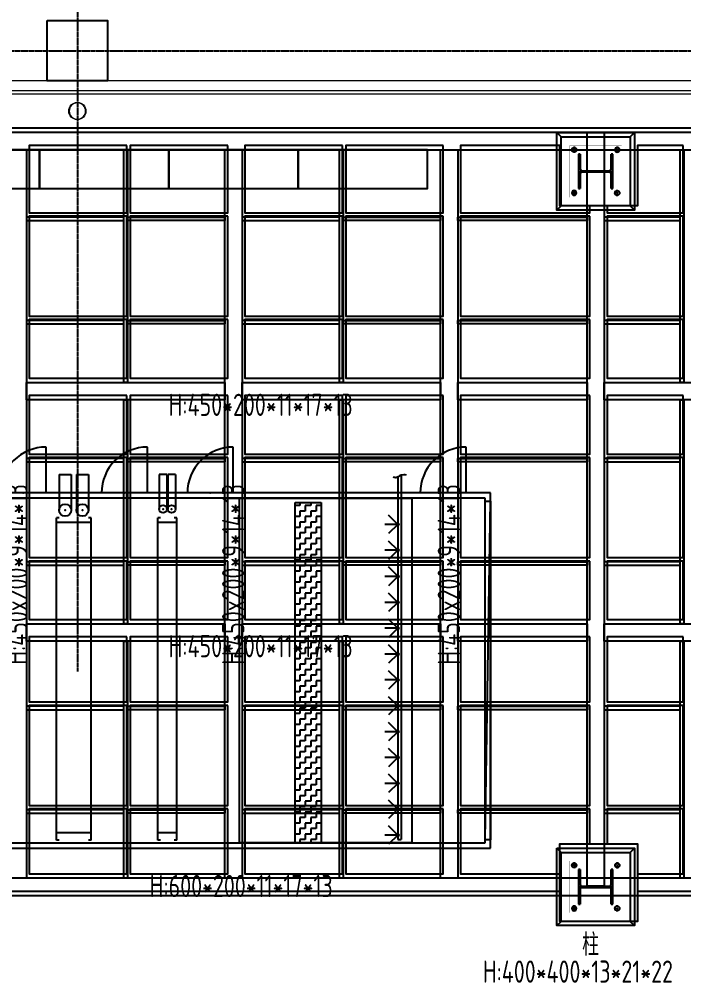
# Model space of a CAD drawing. Extents: x -3450 to 27857, y -1288 to 11880.
# Drawn here: x 15893 to 16663, y -1081 to 36 of the extents above; entities that cross this region are included whole.
import ezdxf
from ezdxf.enums import TextEntityAlignment as Align

# ---------------------------------------------------------------- set-up
doc = ezdxf.new("R2010")
doc.units = 0
doc.linetypes.add('188K-SM-03-F20-MECH-鋼構-Y2257103$0$188K-SM-03-F10-MECH-鋼構-Y2257103$0$CENTER', pattern=[2, 1.25, -0.25, 0.25, -0.25])
doc.linetypes.add('X-S-FAB-L20$0$COL-CEN-LIN', pattern=[3.25, 2.5, -0.25, 0.25, -0.25])
for name, color, linetype in [('188K-SM-03-F20-MECH-EQ-Y2257103$0$0-future', 8, 'Continuous'), ('188K-SM-03-F20-MECH-EQ-Y2257103$0$0-既有管路', 2, 'Continuous'), ('188K-SM-03-F20-MECH-鋼構-Y2257103$0$188K-SM-03-F10-MECH-鋼構-Y2257103$0$0-Block Center-Line', 1, '188K-SM-03-F20-MECH-鋼構-Y2257103$0$188K-SM-03-F10-MECH-鋼構-Y2257103$0$CENTER'), ('188K-SM-03-F20-MECH-鋼構-Y2257103$0$188K-SM-03-F10-MECH-鋼構-Y2257103$0$0-CF-AAS-鋼構', 241, 'Continuous'), ('X-S-FAB-L20$0$1_l20平面圖_1_A-OBJE-MEP', 8, 'Continuous'), ('X-S-FAB-L20$0$1_l20平面圖_1_A-WALL-EX', 8, 'Continuous'), ('X-S-FAB-L20$0$BLOCK', 8, 'Continuous'), ('X-S-FAB-L20$0$CCL', 8, 'X-S-FAB-L20$0$COL-CEN-LIN'), ('X-S-FAB-L20$0$COL-S', 8, 'Continuous'), ('X-S-FAB-L20$0$Steel Frame-188K', 8, 'Continuous')]:
    doc.layers.add(name, color=color, linetype=linetype)
doc.styles.add('188K-SM-03-F20-MECH-鋼構-Y2257103$0$188K-SM-03-F10-MECH-鋼構-Y2257103$0$X-F2-L05-E-PPB-EQ-50K$0$AA-TXT', font='isocp.shx', dxfattribs={"width": 0.8, "bigfont": 'china.shx'})

# ---------------------------------------------------------------- blocks, each defined once
blk = doc.blocks.new('X-S-FAB-L20$0$FAB2-L05')
at = {"layer": 'X-S-FAB-L20$0$CCL'}
for p, q in [((-10200, 11005), (-10200, 0)), ((-26880, 720), (1210, 720))]:
    blk.add_line(p, q, dxfattribs=at)
at = {"layer": 'X-S-FAB-L20$0$COL-S'}
blk.add_lwpolyline([(-10235, 755), (-10165, 755), (-10165, 685), (-10235, 685)], close=True, dxfattribs=at)
blk = doc.blocks.new('X-S-FAB-L20$0$A$C75d98542')
at = {"layer": 'X-S-FAB-L20$0$Steel Frame-188K'}
for points in [[(14574.7, -740), (14574.7, 0), (14609.7, 0), (14609.7, 90), (12583.5, 90), (12583.5, -200), (12495, -200), (12495, -116.2), (12460, -116.2)], [(13170, -795), (13920, -795)], [(14010, -795), (14519.7, -795)]]:
    blk.add_lwpolyline(points, dxfattribs=at)
for points in [[(13418, 70), (13305, 70), (13305, -8), (13418, -8)], [(13535, 70), (13422, 70), (13422, -8), (13535, -8)], [(13668, 70), (13555, 70), (13555, -8), (13668, -8)], [(13785, 70), (13672, 70), (13672, -8), (13785, -8)], [(13920, 70), (13805, 70), (13805, -8), (13955, -8), (13955, 0), (13920, 0)], [(14063, 70), (14010, 70), (14010, 0), (13975, 0), (13975, -8), (14063, -8)], [(13418, -12), (13305, -12), (13305, -128), (13418, -128)], [(13535, -12), (13422, -12), (13422, -128), (13535, -128)], [(13668, -12), (13555, -12), (13555, -128), (13668, -128)], [(13785, -12), (13672, -12), (13672, -128), (13785, -128)], [(13955, -12), (13805, -12), (13805, -128), (13955, -128)], [(14063, -12), (13975, -12), (13975, -128), (14063, -128)], [(13418, -132), (13305, -132), (13305, -200), (13418, -200)], [(13535, -132), (13422, -132), (13422, -200), (13535, -200)], [(13668, -132), (13555, -132), (13555, -200), (13668, -200)], [(13785, -132), (13672, -132), (13672, -200), (13785, -200)], [(13955, -132), (13805, -132), (13805, -200), (13955, -200)], [(14063, -132), (13975, -132), (13975, -200), (14063, -200)], [(13418, -220), (13305, -220), (13305, -288), (13418, -288)], [(13535, -220), (13422, -220), (13422, -288), (13535, -288)], [(13668, -220), (13555, -220), (13555, -288), (13668, -288)], [(13785, -220), (13672, -220), (13672, -288), (13785, -288)], [(13955, -220), (13805, -220), (13805, -288), (13955, -288)], [(14063, -220), (13975, -220), (13975, -288), (14063, -288)], [(13418, -292), (13305, -292), (13305, -408), (13418, -408)], [(13535, -292), (13422, -292), (13422, -408), (13535, -408)], [(13668, -292), (13555, -292), (13555, -408), (13668, -408)], [(13785, -292), (13672, -292), (13672, -408), (13785, -408)], [(13955, -292), (13805, -292), (13805, -408), (13955, -408)], [(14063, -292), (13975, -292), (13975, -408), (14063, -408)], [(13418, -412), (13305, -412), (13305, -480), (13418, -480)], [(13535, -412), (13422, -412), (13422, -480), (13535, -480)], [(13668, -412), (13555, -412), (13555, -480), (13668, -480)], [(13785, -412), (13672, -412), (13672, -480), (13785, -480)], [(13955, -412), (13805, -412), (13805, -480), (13955, -480)], [(14063, -412), (13975, -412), (13975, -480), (14063, -480)], [(13418, -500), (13305, -500), (13305, -575.5), (13418, -575.5)], [(13535, -500), (13422, -500), (13422, -575.5), (13535, -575.5)], [(13668, -500), (13555, -500), (13555, -575.5), (13668, -575.5)], [(13785, -500), (13672, -500), (13672, -575.5), (13785, -575.5)], [(13955, -500), (13805, -500), (13805, -575.5), (13955, -575.5)], [(14063, -500), (13975, -500), (13975, -575.5), (14063, -575.5)], [(13418, -579.5), (13305, -579.5), (13305, -695.5), (13418, -695.5)], [(13535, -579.5), (13422, -579.5), (13422, -695.5), (13535, -695.5)], [(13668, -579.5), (13555, -579.5), (13555, -695.5), (13668, -695.5)], [(13785, -579.5), (13672, -579.5), (13672, -695.5), (13785, -695.5)], [(13955, -579.5), (13805, -579.5), (13805, -695.5), (13955, -695.5)], [(14063, -579.5), (13975, -579.5), (13975, -695.5), (14063, -695.5)], [(13418, -699.5), (13305, -699.5), (13305, -775), (13418, -775)], [(13535, -699.5), (13422, -699.5), (13422, -775), (13535, -775)], [(13668, -699.5), (13555, -699.5), (13555, -775), (13668, -775)], [(13785, -699.5), (13672, -699.5), (13672, -775), (13785, -775)], [(13955, -699.5), (13805, -699.5), (13805, -775), (13920, -775), (13920, -740), (13955, -740)], [(14063, -699.5), (13975, -699.5), (13975, -740), (14010, -740), (14010, -775), (14063, -775)], [(13920, -740), (14010, -740), (14010, -830), (13920, -830)]]:
    blk.add_lwpolyline(points, close=True, dxfattribs=at)
blk = doc.blocks.new('X-S-FAB-L20')
at = {"layer": 'X-S-FAB-L20$0$1_l20平面圖_1_A-OBJE-MEP', "color": 8, "lineweight": 0, "ltscale": 10, "flags": 128}
blk.add_lwpolyline([(15969.5, -70, 1), (15950.5, -70, 1)], format="xyb", close=True, dxfattribs=at)
at = {"layer": 'X-S-FAB-L20$0$1_l20平面圖_1_A-OBJE-MEP', "color": 8, "lineweight": 0, "ltscale": 10}
blk.add_circle((15960, -70), 10, dxfattribs=at)
at = {"layer": 'X-S-FAB-L20$0$1_l20平面圖_1_A-WALL-EX', "color": 6, "lineweight": 0, "ltscale": 10}
blk.add_line((17615, -46.5), (15170, -46.5), dxfattribs=at)
at = {"layer": 'X-S-FAB-L20$0$1_l20平面圖_1_A-WALL-EX', "color": 4, "lineweight": 0, "ltscale": 10, "flags": 128}
blk.add_lwpolyline([(17615, -35), (15166.5, -35)], dxfattribs=at)
at = {"layer": 'X-S-FAB-L20$0$1_l20平面圖_1_A-WALL-EX', "color": 6, "lineweight": 0, "ltscale": 10, "flags": 128}
blk.add_lwpolyline([(15170, -50), (17615, -50)], dxfattribs=at)
at = {"layer": 'X-S-FAB-L20$0$1_l20平面圖_1_A-WALL-EX', "color": 12, "lineweight": 0, "ltscale": 10, "flags": 128}
blk.add_lwpolyline([(15170, -50), (17615, -50)], dxfattribs=at)
blk.add_lwpolyline([(15170, -50), (17615, -50)], dxfattribs=at)
at = {"layer": 'X-S-FAB-L20$0$BLOCK'}
blk.add_blockref('X-S-FAB-L20$0$FAB2-L05', (26160, -720), dxfattribs=at)
at = {"layer": 'X-S-FAB-L20$0$Steel Frame-188K'}
blk.add_blockref('X-S-FAB-L20$0$A$C75d98542', (2599.3, -180), dxfattribs=at)
blk = doc.blocks.new('188K-SM-03-F20-MECH-EQ-Y2257103$0$A$C0D54229D')
at = {"color": 2}
for q in [(0, -532), (532, 0)]:
    blk.add_line((0, 0), q, dxfattribs=at)
blk.add_arc((0, 0), 532, 270, 0, dxfattribs=at)
blk.add_point((266, 0))
blk = doc.blocks.new('188K-SM-03-F20-MECH-EQ-Y2257103$0$0-CRMAU-12W-future')
at = {"layer": '188K-SM-03-F20-MECH-EQ-Y2257103$0$0-future'}
h = blk.add_hatch(dxfattribs=at)
h.set_pattern_fill('ZIGZAG', color=256, scale=2, angle=180, style=0)
h.set_pattern_definition([(180, (1790.7, 945.5), (-6.35, -6.35), [6.35, -6.35]), (270, (1784.35, 945.5), (6.35, -6.35), [6.35, -6.35])])
h.paths.add_polyline_path([(1665.7, 6), (1635.7, 6), (1635.7, 401), (1665.7, 401)])
for p, q in [((1361.9, 433.5), (1375.9, 433.5)), ((1361.9, 433.5), (1361.9, 392)), ((1375.9, 433.5), (1375.9, 392)), ((1381.9, 433.5), (1395.9, 433.5)), ((1381.9, 433.5), (1381.9, 392)), ((1395.9, 433.5), (1395.9, 392)), ((1486.9, 433.5), (1477.9, 433.5)), ((1477.9, 433.5), (1477.9, 393.3)), ((1486.9, 433.5), (1486.9, 393.3)), ((1496.9, 433.5), (1487.9, 433.5)), ((1487.9, 433.5), (1487.9, 393.3)), ((1496.9, 433.5), (1496.9, 393.3)), ((1754.5, 430.3), (1754.5, 10)), ((1758.5, 432.7), (1758.5, 10)), ((1862, 412), (0, 412)), ((1856, 406), (6, 406)), ((1856, 6), (1856, 406)), ((1856, 9.5), (1862, 402.5)), ((1862, 0), (1862, 412)), ((1635.7, 401), (1665.7, 401)), ((1635.7, 6), (1635.7, 401)), ((1665.7, 401), (1665.7, 6)), ((1358.9, 9), (1358.9, 383)), ((1361.9, 383), (1358.9, 383)), ((1398.9, 383), (1395.9, 383)), ((1398.9, 9), (1398.9, 383)), ((1476.4, 9), (1476.4, 383)), ((1479.4, 383), (1476.4, 383)), ((1498.4, 383), (1495.4, 383)), ((1498.4, 9), (1498.4, 383)), ((1754.5, 375.5), (1743.9, 386.1)), ((1358.9, 378), (1398.9, 378)), ((1476.4, 378), (1498.4, 378)), ((1754.5, 375.5), (1739.5, 375.5)), ((1754.5, 375.5), (1743.9, 364.9)), ((1754.5, 345.5), (1743.9, 356.1)), ((1754.5, 345.5), (1739.5, 345.5)), ((1754.5, 345.5), (1743.9, 334.9)), ((1754.5, 315.5), (1743.9, 326.1)), ((1754.5, 315), (1739.5, 315)), ((1754.5, 315), (1743.9, 304.4)), ((1754.5, 285), (1743.9, 295.6)), ((1754.5, 285), (1739.5, 285)), ((1754.5, 285), (1743.9, 274.4)), ((1754.5, 255), (1743.9, 265.6)), ((1754.5, 255), (1739.5, 255)), ((1754.5, 255), (1743.9, 244.4)), ((1754.5, 225), (1743.9, 235.6)), ((1754.5, 225), (1739.5, 225)), ((1754.5, 225), (1743.9, 214.4)), ((1754.5, 195), (1743.9, 205.6)), ((1754.5, 195), (1739.5, 195)), ((1754.5, 195), (1743.9, 184.4)), ((1754.5, 165), (1743.9, 175.6)), ((1754.5, 165), (1739.5, 165)), ((1754.5, 165), (1743.9, 154.4)), ((1754.5, 135), (1743.9, 145.6)), ((1754.5, 135), (1739.5, 135)), ((1754.5, 135), (1743.9, 124.4)), ((1754.5, 105), (1743.9, 115.6)), ((1754.5, 105), (1739.5, 105)), ((1754.5, 105), (1743.9, 94.4)), ((1754.5, 75), (1743.9, 85.6)), ((1754.5, 75), (1739.5, 75)), ((1754.6, 75), (1744, 64.4)), ((1754.5, 45), (1739.5, 45)), ((1754.5, 45), (1739.5, 45)), ((1754.5, 45), (1743.9, 55.6)), ((1754.5, 45), (1743.9, 55.6)), ((1754.5, 45), (1743.9, 34.4)), ((1754.5, 15), (1743.9, 25.6)), ((1358.9, 18), (1398.9, 18)), ((1476.4, 18), (1498.4, 18)), ((1754.5, 15), (1739.5, 15)), ((1754.5, 15), (1743.9, 4.4)), ((0, 0), (1862, 0)), ((6, 6), (1856, 6)), ((1361.9, 9), (1358.9, 9)), ((1398.9, 9), (1395.9, 9)), ((1479.4, 9), (1476.4, 9)), ((1498.4, 9), (1495.4, 9)), ((1665.7, 6), (1635.7, 6)), ((1754.5, 10), (1758.5, 10))]:
    blk.add_line(p, q, dxfattribs=at)
for points in [[(1570.9, 406), (1770.9, 406), (1770.9, 6), (1570.9, 6)], [(1862, 9.5), (1856, 9.5), (1856, 402.5), (1862, 402.5)], [(1856, 402.5), (1862, 402.5), (1862, 9.5), (1856, 9.5)]]:
    blk.add_lwpolyline(points, close=True, dxfattribs=at)
for centre, radius in [((1368.9, 392), 6.99), ((1388.9, 392), 6.99), ((1482.4, 393.3), 4.46), ((1492.4, 393.3), 4.46), ((1754.5, 375.5), 1.5), ((1754.5, 345.5), 1.5), ((1754.5, 315), 1.5), ((1754.5, 285), 1.5), ((1754.5, 255), 1.5), ((1754.5, 225), 1.5), ((1754.5, 195), 1.5), ((1754.5, 165), 1.5), ((1754.5, 135), 1.5), ((1754.5, 105), 1.5), ((1754.5, 75), 1.5), ((1754.5, 45), 1.5), ((1754.5, 45), 1.5), ((1754.5, 15), 1.5)]:
    blk.add_circle(centre, radius, dxfattribs=at)
blk.add_open_spline([(1764.7, 432.5), (1763.7, 432.8), (1757.1, 434.1), (1755.3, 428.8), (1750.7, 429.8), (1749.4, 430.1)], degree=3, knots=[35.439113, 35.439113, 35.439113, 35.439113, 53.723943, 145.661055, 183.181794, 183.181794, 183.181794, 183.181794], dxfattribs=at)
for p in [(1368.9, 392), (1388.9, 392), (1482.4, 393.3), (1492.4, 393.3)]:
    blk.add_point(p, dxfattribs=at)
at = {"layer": '188K-SM-03-F20-MECH-EQ-Y2257103$0$0-future', "xscale": 0.1, "yscale": 0.1, "zscale": 0.1, "rotation": 180}
for p in [(1346.8, 412), (1464.3, 412), (1563.8, 412), (1833.8, 412)]:
    blk.add_blockref('188K-SM-03-F20-MECH-EQ-Y2257103$0$A$C0D54229D', p, dxfattribs=at)
blk = doc.blocks.new('188K-SM-03-F20-MECH-EQ-Y2257103')
at = {"color": 1, "ltscale": 1000}
for points in [[(15766.02, -160.002), (15916.02, -160.002), (15916.02, -115.002), (15766.02, -115.002)], [(15916.02, -160.002), (16066.02, -160.002), (16066.02, -115.002), (15916.02, -115.002)], [(16066.02, -160.002), (16216.02, -160.002), (16216.02, -115.002), (16066.02, -115.002)], [(16216.02, -160.002), (16366.02, -160.002), (16366.02, -115.002), (16216.02, -115.002)]]:
    blk.add_lwpolyline(points, close=True, dxfattribs=at)
at = {"layer": '188K-SM-03-F20-MECH-EQ-Y2257103$0$0-既有管路'}
blk.add_blockref('188K-SM-03-F20-MECH-EQ-Y2257103$0$0-CRMAU-12W-future', (14576.934, -925), dxfattribs=at)
blk = doc.blocks.new('*U1062')
blk.add_circle((0, 0), 24.5)
at = {"layer": '188K-SM-03-F20-MECH-鋼構-Y2257103$0$188K-SM-03-F10-MECH-鋼構-Y2257103$0$0-Block Center-Line'}
for p, q in [((0, -34), (0, 34)), ((-34, 0), (34, 0))]:
    blk.add_line(p, q, dxfattribs=at)
blk = doc.blocks.new('188K-SM-03-F20-MECH-鋼構-Y2257103$0$AUDIT_I_250817102654-3')
for p, q in [((200, 200), (-200, 200)), ((-200, 200), (-200, 179)), ((-28.5, 179), (-200, 179)), ((-6.5, 157), (-6.5, -157)), ((0, 200), (0, -200)), ((6.5, 157), (6.5, -157)), ((200, 179), (28.5, 179)), ((200, 179), (200, 200)), ((-200, -179), (-28.5, -179)), ((-200, -179), (-200, -200)), ((-200, -200), (200, -200)), ((28.5, -179), (200, -179)), ((200, -200), (200, -179))]:
    blk.add_line(p, q)
for centre, start, end in [((-28.5, 157), 0, 90), ((28.5, 157), 90, 180), ((-28.5, -157), 270, 360), ((28.5, -157), 180, 270)]:
    blk.add_arc(centre, 22, start, end)
blk = doc.blocks.new('188K-SM-03-F20-MECH-鋼構-Y2257103$0$188K-SM-03-F10-MECH-鋼構-Y2257103$0$A$C1e76e784')
for p, q in [((50, 850), (0, 900)), ((850, 850), (900, 900)), ((0, 0), (50, 50)), ((850, 50), (900, 0))]:
    blk.add_line(p, q)
for points in [[(0, 900), (900, 900), (900, 0), (0, 0)], [(50, 850), (850, 850), (850, 50), (50, 50)]]:
    blk.add_lwpolyline(points, close=True)
at = {"color": 3, "const_width": 1}
blk.add_lwpolyline([(150, 750), (750, 750), (750, 150), (150, 150)], close=True, dxfattribs=at)
at = {"yscale": 1.083333333333333, "zscale": 1.083333333333333, "rotation": 180}
for p, xscale in [((200, 700), 1.083333333333333), ((700, 700), -1.083333333333333)]:
    blk.add_blockref('*U1062', p, dxfattribs=dict(at, xscale=xscale))
at = {"rotation": 90}
blk.add_blockref('188K-SM-03-F20-MECH-鋼構-Y2257103$0$AUDIT_I_250817102654-3', (450, 450), dxfattribs=at)
at = {"yscale": 1.083333333333333, "zscale": 1.083333333333333}
for p, xscale in [((200, 200), -1.083333333333333), ((700, 200), 1.083333333333333)]:
    blk.add_blockref('*U1062', p, dxfattribs=dict(at, xscale=xscale))
blk = doc.blocks.new('*U1073')
at = {"layer": '188K-SM-03-F20-MECH-鋼構-Y2257103$0$188K-SM-03-F10-MECH-鋼構-Y2257103$0$0-CF-AAS-鋼構', "color": 181}
blk.add_lwpolyline([(-10, -330), (10, -330), (10, -1175), (-10, -1175)], close=True, dxfattribs=at)
blk = doc.blocks.new('*U1072')
at = {"color": 0, "linetype": 'ByBlock', "lineweight": -2, "transparency": 16777216}
for p in [(0, 0), (250, 0), (500, 0)]:
    blk.add_blockref('*U1073', p, dxfattribs=at)
blk = doc.blocks.new('188K-SM-03-F20-MECH-鋼構-Y2257103$0$A$C3848be83')
for points in [[(-2486.9, 261), (-2486.9, -9), (-2491, -9), (-2491, 261)], [(-2236.9, 261), (-2236.9, -9), (-2241, -9), (-2241, 261)], [(-1841.9, 261), (-1841.9, -9), (-1846, -9), (-1846, 261)], [(-2491, 183), (-2604, 183), (-2604, 179), (-2491, 179)], [(-2486.9, 183), (-2374, 183), (-2374, 179), (-2486.9, 179)], [(-2241, 183), (-2354, 183), (-2354, 179), (-2241, 179)], [(-2236.9, 183), (-2124, 183), (-2124, 179), (-2236.9, 179)], [(-2104, 183), (-1954, 183), (-1954, 179), (-2104, 179)], [(-1846, 183), (-1934, 183), (-1934, 179), (-1846, 179)], [(-2491, 63), (-2604, 63), (-2604, 59), (-2491, 59)], [(-2486.9, 63), (-2374, 63), (-2374, 59), (-2486.9, 59)], [(-2241, 63), (-2354, 63), (-2354, 59), (-2241, 59)], [(-2236.9, 63), (-2124, 63), (-2124, 59), (-2236.9, 59)], [(-2104, 63), (-1954, 63), (-1954, 59), (-2104, 59)], [(-1846, 63), (-1934, 63), (-1934, 59), (-1846, 59)], [(-2486.9, -29), (-2486.9, -289), (-2491, -289), (-2491, -29)], [(-2236.9, -29), (-2236.9, -289), (-2241, -289), (-2241, -29)], [(-1841.9, -29), (-1841.9, -289), (-1846, -289), (-1846, -29)], [(-2491, -97), (-2604, -97), (-2604, -101), (-2491, -101)], [(-2486.9, -97), (-2374, -97), (-2374, -101), (-2486.9, -101)], [(-2241, -97), (-2354, -97), (-2354, -101), (-2241, -101)], [(-2236.9, -97), (-2124, -97), (-2124, -101), (-2236.9, -101)], [(-2104, -97), (-1954, -97), (-1954, -101), (-2104, -101)], [(-1846, -97), (-1934, -97), (-1934, -101), (-1846, -101)], [(-2491, -217), (-2604, -217), (-2604, -221), (-2491, -221)], [(-2486.9, -217), (-2374, -217), (-2374, -221), (-2486.9, -221)], [(-2241, -217), (-2354, -217), (-2354, -221), (-2241, -221)], [(-2236.9, -217), (-2124, -217), (-2124, -221), (-2236.9, -221)], [(-2104, -217), (-1954, -217), (-1954, -221), (-2104, -221)], [(-1846, -217), (-1934, -217), (-1934, -221), (-1846, -221)], [(-2486.9, -309), (-2486.9, -584), (-2491, -584), (-2491, -309)], [(-2236.9, -309), (-2236.9, -584), (-2241, -584), (-2241, -309)], [(-1841.9, -309), (-1841.9, -584), (-1846, -584), (-1846, -309)], [(-2491, -384.5), (-2604, -384.5), (-2604, -388.5), (-2491, -388.5)], [(-2486.9, -384.5), (-2374, -384.5), (-2374, -388.5), (-2486.9, -388.5)], [(-2241, -384.5), (-2354, -384.5), (-2354, -388.5), (-2241, -388.5)], [(-2236.9, -384.5), (-2124, -384.5), (-2124, -388.5), (-2236.9, -388.5)], [(-2104, -384.5), (-1954, -384.5), (-1954, -388.5), (-2104, -388.5)], [(-1846, -384.5), (-1934, -384.5), (-1934, -388.5), (-1846, -388.5)], [(-2491, -504.5), (-2604, -504.5), (-2604, -508.5), (-2491, -508.5)], [(-2486.9, -504.5), (-2374, -504.5), (-2374, -508.5), (-2486.9, -508.5)], [(-2241, -504.5), (-2354, -504.5), (-2354, -508.5), (-2241, -508.5)], [(-2236.9, -504.5), (-2124, -504.5), (-2124, -508.5), (-2236.9, -508.5)], [(-2104, -504.5), (-1954, -504.5), (-1954, -508.5), (-2104, -508.5)], [(-1846, -504.5), (-1934, -504.5), (-1934, -508.5), (-1846, -508.5)]]:
    blk.add_lwpolyline(points, close=True)
at = {"layer": '188K-SM-03-F20-MECH-鋼構-Y2257103$0$188K-SM-03-F10-MECH-鋼構-Y2257103$0$0-CF-AAS-鋼構', "color": 140}
for points in [[(-3325.5, 261), (-1712.5, 261), (-1712.5, 281), (-3325.5, 281)], [(-1954, 281), (-1934, 281), (-1934, -593.3), (-1954, -593.3)], [(-15934, -604), (-1389.3, -604), (-1389.3, -584), (-15934, -584)]]:
    blk.add_lwpolyline(points, close=True, dxfattribs=at)
at = {"layer": '188K-SM-03-F20-MECH-鋼構-Y2257103$0$188K-SM-03-F10-MECH-鋼構-Y2257103$0$0-CF-AAS-鋼構', "color": 181}
for points in [[(-2604, -9), (-2374, -9), (-2374, -29), (-2604, -29)], [(-2354, -9), (-2124, -9), (-2124, -29), (-2354, -29)], [(-2104, -9), (-1954, -9), (-1954, -29), (-2104, -29)], [(-1934, -9), (-1754, -9), (-1754, -29), (-1934, -29)], [(-2604, -289), (-2374, -289), (-2374, -309), (-2604, -309)], [(-2354, -289), (-2124, -289), (-2124, -309), (-2354, -309)], [(-2104, -289), (-1954, -289), (-1954, -309), (-2104, -309)], [(-1934, -289), (-1754, -289), (-1754, -309), (-1934, -309)]]:
    blk.add_lwpolyline(points, close=True, dxfattribs=at)
blk.add_blockref('*U1072', (-2614, 591))
at = {"layer": '188K-SM-03-F20-MECH-鋼構-Y2257103$0$188K-SM-03-F10-MECH-鋼構-Y2257103$0$0-CF-AAS-鋼構', "xscale": 0.1, "yscale": 0.1, "zscale": 0.1}
for p in [(-1989, 191), (-1989, -639)]:
    blk.add_blockref('188K-SM-03-F20-MECH-鋼構-Y2257103$0$188K-SM-03-F10-MECH-鋼構-Y2257103$0$A$C1e76e784', p, dxfattribs=at)
at = {"layer": '188K-SM-03-F20-MECH-鋼構-Y2257103$0$188K-SM-03-F10-MECH-鋼構-Y2257103$0$0-CF-AAS-鋼構', "color": 2, "style": '188K-SM-03-F20-MECH-鋼構-Y2257103$0$188K-SM-03-F10-MECH-鋼構-Y2257103$0$X-F2-L05-E-PPB-EQ-50K$0$AA-TXT', "width": 0.8}
for s, height, p in [('H:450*200*11*17*13', 25.769, (-2439.3, -47.7)), ('H:450*200*11*17*13', 25.769, (-2439.3, -327.7)), ('H:600*200*11*17*13', 25.769, (-2461.2, -605.9)), ('柱', 25.8, (-1959.7, -673.9)), ('H:400*400*13*21*22', 25.769, (-2074.9, -705.2))]:
    blk.add_text(s, height=height, dxfattribs=at).set_placement(p)
for p in [(-2615.5, -336.4), (-2364.3, -336.4), (-2114.3, -336.4)]:
    blk.add_text('H:450x200*9*14*13', height=25.769, rotation=90, dxfattribs=at).set_placement(p, align=Align.MIDDLE_LEFT)
blk = doc.blocks.new('188K-SM-03-F20-MECH-鋼構-Y2257103')
blk.add_blockref('188K-SM-03-F20-MECH-鋼構-Y2257103$0$A$C3848be83', (18505, -376))

msp = doc.modelspace()

# ---------------------------------------------------------------- block references
for name in ['X-S-FAB-L20', '188K-SM-03-F20-MECH-EQ-Y2257103', '188K-SM-03-F20-MECH-鋼構-Y2257103']:
    msp.add_blockref(name, (0, 0))

doc.saveas('drawing.dxf')
